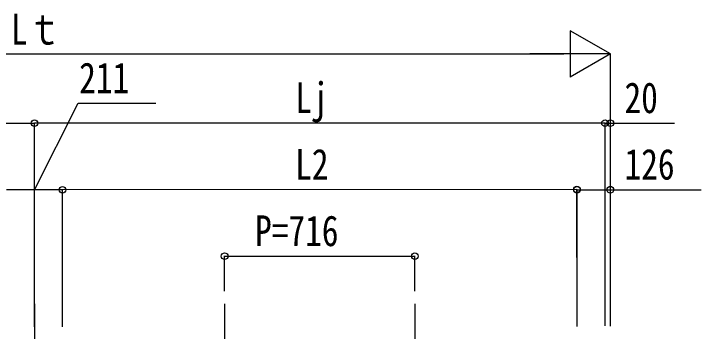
# Model space of a CAD drawing. Units: millimetres, scale not verified. Extents: x -14718 to 14718, y -10395 to 10395.
# Drawn here: x -3887 to -1299, y -1972 to -779 of the extents above; entities that cross this region are included whole.
import ezdxf
from ezdxf.enums import TextEntityAlignment as Align

# ---------------------------------------------------------------- set-up
doc = ezdxf.new("R2010")
doc.units = ezdxf.units.MM
doc.header["$LTSCALE"] = 40
doc.layers.add('0-3_YKK_12', color=2, linetype='Continuous')
doc.layers.add('0-6_YKK_D', color=6, linetype='Continuous')
doc.styles.add('ＭＳ ゴシック', font='')
doc.styles.get('ＭＳ ゴシック').set_extended_font_data('MS Gothic')

msp = doc.modelspace()

# ---------------------------------------------------------------- linework, layer by layer
at = {"layer": '0-3_YKK_12'}
for p, q in [((-3809.08, -1868.97), (-3809.08, -2217.79)), ((-3093.08, -1868.97), (-3093.08, -2217.79)), ((-2377.08, -1868.97), (-2377.08, -2346.49))]:
    msp.add_line(p, q, dxfattribs=at)
at = {"layer": '0-6_YKK_D'}
for p, q in [((-1641.08, -930.02), (-1792.63, -842.52)), ((-1792.63, -842.52), (-1792.63, -1017.52)), ((-5802.08, -930.02), (-1816.08, -930.02)), ((-1641.08, -930.02), (-1944.19, -930.02)), ((-1641.08, -930.02), (-1792.63, -1017.52)), ((-1641.08, -1953.5), (-1641.08, -929.02)), ((-5957.08, -1190.02), (-3809.08, -1190.02)), ((-3809.08, -1955.5), (-3809.08, -1189.02)), ((-3809.08, -1954.5), (-3809.08, -1189.02)), ((-1661.08, -1190.02), (-3809.08, -1190.02)), ((-1661.08, -1952.1), (-1661.08, -1189.02)), ((-1661.08, -1952.1), (-1661.08, -1189.02)), ((-1641.08, -1953.5), (-1641.08, -1189.02)), ((-3703.58, -1440.42), (-3914.58, -1440.42)), ((-3703.58, -1955.5), (-3703.84, -1439.52)), ((-1766.84, -1439.52), (-3703.84, -1440.52)), ((-3703.58, -1955.5), (-3703.58, -1439.42)), ((-1766.58, -1954.5), (-1766.84, -1438.52)), ((-1766.58, -1954.5), (-1766.58, -1439.02)), ((-1641.08, -1953.5), (-1641.08, -1439.02)), ((-3093.08, -1821.26), (-3093.08, -1689.02)), ((-3093.08, -1690.02), (-2377.08, -1690.02)), ((-2377.08, -1821.26), (-2377.08, -1689.02))]:
    msp.add_line(p, q, dxfattribs=at)
for points in [[(-3809.08, -1440.42), (-3644.11, -1115.4), (-3351.84, -1115.4)], [(-1661.08, -1190.02), (-1641.08, -1190.02), (-1399.61, -1190.02)], [(-1766.58, -1440.02), (-1641.08, -1440.02), (-1298.81, -1440.02)]]:
    msp.add_lwpolyline(points, dxfattribs=at)
for centre in [(-3809.08, -1190.02), (-3809.08, -1190.02), (-1661.08, -1190.02), (-1661.08, -1190.02), (-1641.08, -1190.02), (-3703.84, -1440.52), (-3703.58, -1440.42), (-1766.84, -1439.52), (-1766.58, -1440.02), (-1641.08, -1440.02), (-3093.08, -1690.02), (-2377.08, -1690.02)]:
    msp.add_circle(centre, 12.5, dxfattribs=at)

# ---------------------------------------------------------------- texts
at = {"layer": '0-6_YKK_D', "style": 'ＭＳ ゴシック', "width": 0.8}
for s, p in [('Lｔ', (-3897.28, -929.02)), ('211', (-3640.77, -1112.06)), ('Lj', (-2827.48, -1186.69)), ('20', (-1587.74, -1186.69)), ('126', (-1587.74, -1436.69)), ('P=716', (-2978.68, -1686.69))]:
    msp.add_text(s, height=115.5, dxfattribs=at).set_placement(p, align=Align.BOTTOM_LEFT)
msp.add_text('L2', height=115.5, rotation=0.03, dxfattribs=at).set_placement((-2827.75, -1436.74), align=Align.BOTTOM_LEFT)

doc.saveas('drawing.dxf')
